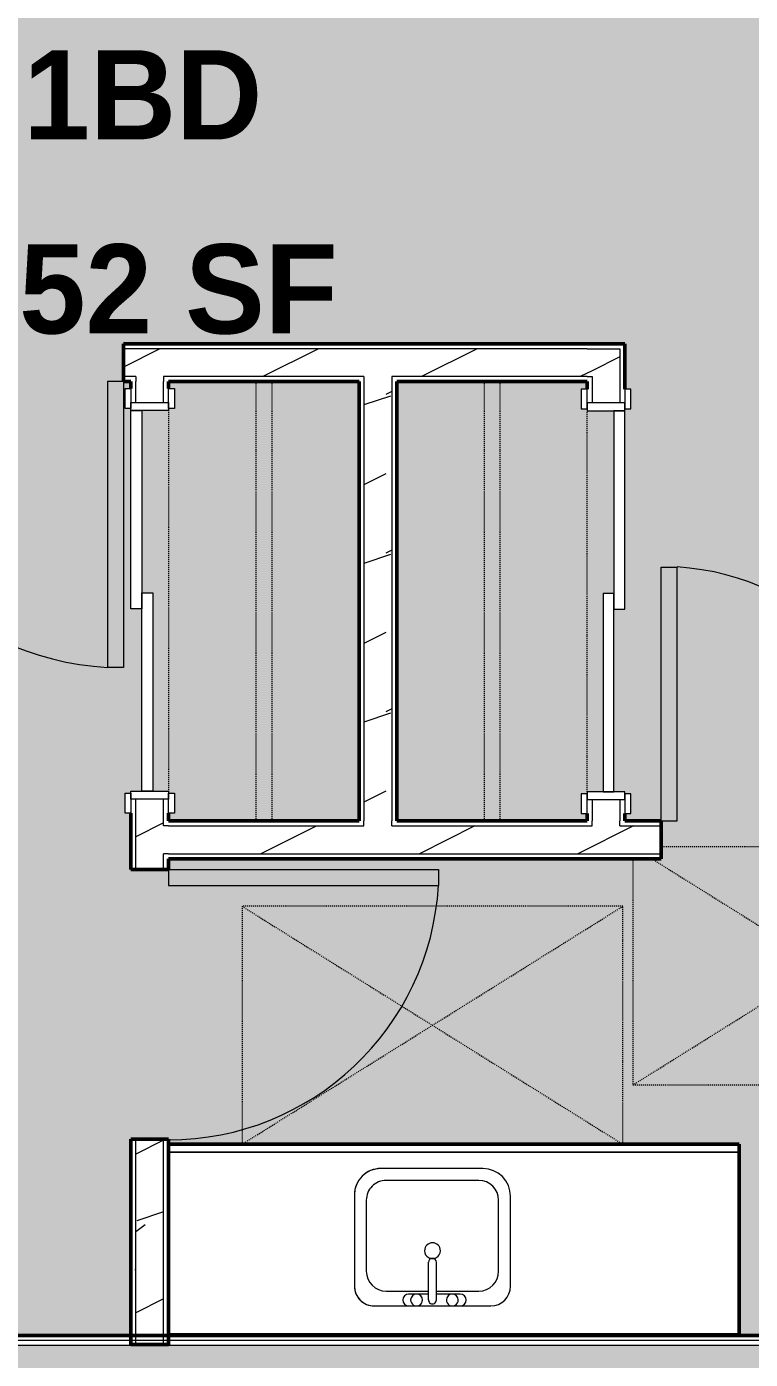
# Model space of a CAD drawing. Header units: inches. Extents: x -4294 to -464, y 9706 to 12475.
# Drawn here: x -3644.4 to -3553.2, y 10838.2 to 11006.2 of the extents above; entities that cross this region are included whole.
import ezdxf

# ---------------------------------------------------------------- set-up
doc = ezdxf.new("R2010")
doc.units = ezdxf.units.IN
doc.header["$MEASUREMENT"] = 0
doc.linetypes.add('Dash', pattern=[0.25, 0.125, -0.125])
for name, color, linetype, lineweight in [('0-1', 7, 'Continuous', 5), ('0-3', 130, 'Continuous', 70), ('A-ANNO-DIMS', 211, 'Continuous', 9), ('A-ANNO-DIMS-120', 211, 'Continuous', 9), ('A-AREA-IDEN', 2, 'Continuous', 9), ('A-AREA-PATT-5', 41, 'Continuous', 9), ('A-DOOR-1', 7, 'Continuous', 9), ('A-DOOR-2', 90, 'Continuous', 20), ('A-DOOR-FRAM-1', 90, 'Continuous', 20), ('A-GENM-HDLN-1', 7, 'Dash', 9), ('A-WALL', 113, 'Continuous', 13), ('A-WALL-2', 250, 'Continuous', 50), ('A-WALL-3', 50, 'Continuous', 13), ('A-WALL-PATT-1', 7, 'Continuous', 9), ('A-WALL-PATT-2', 55, 'Continuous', 9), ('A-WALL-PATT-5', 111, 'Continuous', 9), ('I-WALL-1', 2, 'Continuous', 50), ('P-SANR-FIXT-1', 7, 'Continuous', 9), ('Q-CASE-1', 250, 'Continuous', 50), ('Q-CASE-2', 7, 'Continuous', 9), ('Q-CASE-HDLN-1', 7, 'Dash', 9)]:
    doc.layers.add(name, color=color, linetype=linetype, lineweight=lineweight)
doc.styles.add('Century Gothic_B', font='GOTHICB.TTF', dxfattribs={"height": 11.25})
doc.dimstyles.new('OD__1__Tol__', dxfattribs={"dimscale": 12, "dimtxt": 11.746893, "dimasz": 1.25, "dimexe": 0.9375, "dimexo": 0.625, "dimgap": 0.15625, "dimtad": 1, "dimdec": 0, "dimzin": 3, "dimdsep": 46, "dimlunit": 4, "dimtxsty": 'Century Gothic_B', "dimblk1": 'OBLIQUE', "dimblk2": 'OBLIQUE', "dimsah": 1, "dimcen": 0.09, "dimdle": 0.9375, "dimazin": 0, "dimtfac": 1, "dimtdec": 4, "dimtix": 1, "dimtmove": 0, "dimatfit": 3, "dimfxl": 1, "dimtvp": 1, "dimtfill": 1, "dimfrac": 2, "dimtolj": 1, "dimtzin": 0, "dimarcsym": 2})
pattern_1 = [(0, (0, 0), (38.4, 9.6), [1.584, -27.216, 1.584, -27.216, -153.6]), (0, (0, 0), (38.4, 9.6), [-57.6, 1.584, -56.016, 1.584, -27.216, -67.2]), (0, (0, 0), (38.4, 9.6), [-144, 1.584, -17.616, 1.584, -46.416]), (120, (14.4, 4.8), (-27.513844, 28.4553755), [1.584, -27.216, 1.584, -27.216, -153.6]), (120, (14.4, 4.8), (-27.513844, 28.4553755), [-57.6, 1.584, -56.016, 1.584, -27.216, -67.2]), (120, (14.4, 4.8), (-27.513844, 28.4553755), [-144, 1.584, -17.616, 1.584, -46.416]), (240, (19.2, 24), (-10.886156, -38.0553755), [1.584, -27.216, 1.584, -27.216, -153.6]), (240, (19.2, 24), (-10.886156, -38.0553755), [-57.6, 1.584, -56.016, 1.584, -27.216, -67.2]), (240, (19.2, 24), (-10.886156, -38.0553755), [-144, 1.584, -17.616, 1.584, -46.416])]
pattern_2 = [(216.87, (7.997, 19.992), (59.9755286, 39.9843071), [9.996, -89.964]), (206.565, (19.992, 13.994), (-19.991807, -19.992219), [22.352, -22.352]), (198.435, (19.992, 3.998), (-39.983821, -19.991955), [12.644, -50.576])]

# ---------------------------------------------------------------- blocks, each defined once
blk = doc.blocks.new('Single-Flush - 32_ x 84_-1372863-FLOOR PLAN - 1ST FLOOR')
at = {"layer": 'A-DOOR-1'}
blk.add_arc((16, -2.38), 32.07, 180, 266.4241, dxfattribs=at)
at = {"layer": 'A-DOOR-2'}
for p, q in [((14, -2.38), (14, -34.38)), ((16, -2.38), (14, -2.38)), ((16, -2.38), (16, -34.38)), ((16, -34.38), (14, -34.38))]:
    blk.add_line(p, q, dxfattribs=at)
blk = doc.blocks.new('Single-Flush - 34_ x 84_-1372834-FLOOR PLAN - 1ST FLOOR')
at = {"layer": 'A-DOOR-1'}
blk.add_arc((17, -2.38), 34.07, 180, 266.6343, dxfattribs=at)
at = {"layer": 'A-DOOR-2'}
for p, q in [((15, -2.38), (15, -36.38)), ((17, -2.38), (15, -2.38)), ((17, -2.38), (17, -36.38)), ((17, -36.38), (15, -36.38))]:
    blk.add_line(p, q, dxfattribs=at)
blk = doc.blocks.new('FOLDING_SLIDING CLOSET - 48_ x 80_-1372841-FLOOR PLAN - 1ST FLOOR')
at = {"layer": 'A-DOOR-1'}
for p, q in [((-26.75, 3.25), (-24.25, 3.25)), ((-26.75, 2.5), (-26.75, 3.25)), ((-24.25, 2.5), (-26.75, 2.5)), ((-24.25, 3.25), (-24.25, 2.5)), ((24.25, 3.25), (26.75, 3.25)), ((24.25, 2.5), (24.25, 3.25)), ((26.75, 2.5), (24.25, 2.5)), ((26.75, 3.25), (26.75, 2.5)), ((-26.75, -2.25), (-24.25, -2.25)), ((-26.75, -3), (-26.75, -2.25)), ((-24.25, -3), (-26.75, -3)), ((-24.25, -2.25), (-24.25, -3)), ((24.25, -2.25), (26.75, -2.25)), ((24.25, -3), (24.25, -2.25)), ((26.75, -3), (24.25, -3)), ((26.75, -2.25), (26.75, -3))]:
    blk.add_line(p, q, dxfattribs=at)
at = {"layer": 'A-DOOR-2'}
for p, q in [((-1, 0.5), (24, 0.5)), ((-1, -0.88), (-1, 0.5)), ((24, 0.5), (24, -0.88)), ((-24, -0.88), (1, -0.88)), ((-24, -2.25), (-24, -0.88)), ((24, -0.88), (-1, -0.88)), ((1, -0.88), (1, -2.25)), ((1, -2.25), (-24, -2.25))]:
    blk.add_line(p, q, dxfattribs=at)
at = {"layer": 'A-DOOR-FRAM-1'}
for p, q in [((-25, 2.5), (-24, 2.5)), ((-25, -2.25), (-25, 2.5)), ((-24, 2.5), (-24, -2.25)), ((24, 2.5), (25, 2.5)), ((24, -2.25), (24, 2.5)), ((25, 2.5), (25, -2.25)), ((-24, -2.25), (-25, -2.25)), ((25, -2.25), (24, -2.25))]:
    blk.add_line(p, q, dxfattribs=at)
blk = doc.blocks.new('OD_CW_Closet - OD_CW_Closet-1895922-FLOOR PLAN - 1ST FLOOR')
at = {"layer": 'Q-CASE-HDLN-1'}
for p, q in [((56.11, 24), (0.74, 24)), ((0.74, 24), (0.74, 0)), ((56.11, 0), (56.11, 24)), ((0.74, 13), (56.11, 13)), ((0.74, 11), (56.11, 11)), ((0.74, 0), (1.61, 0)), ((4.36, 0), (52.36, 0)), ((55.11, 0), (56.11, 0))]:
    blk.add_line(p, q, dxfattribs=at)
blk = doc.blocks.new('M_Sink Vanity-Square - 500 x 440mm-1352614-FLOOR PLAN - 1ST FLOOR')
at = {"layer": 'P-SANR-FIXT-1'}
for p, q in [((7.96, 7.09), (-6.72, 7.09)), ((7.96, 7.09), (-6.72, 7.09)), ((3.62, 7.09), (-2.88, 7.09)), ((0.12, 5.22), (-5.22, 5.22)), ((-2.88, 5.59), (0.12, 5.59)), ((0.12, 6.33), (0.12, 1.59)), ((1.12, 6.33), (1.12, 1.59)), ((1.12, 5.59), (3.62, 5.59)), ((6.46, 5.22), (1.12, 5.22)), ((-9.22, 4.59), (-9.22, -6.73)), ((-9.22, 4.59), (-9.22, -6.73)), ((10.46, -6.91), (10.46, 4.59)), ((10.46, -6.91), (10.46, 4.59)), ((-7.72, 2.72), (-7.72, -6.23)), ((8.96, -6.23), (8.96, 2.72)), ((-5.22, -8.73), (6.46, -8.73)), ((-5.72, -10.23), (7.14, -10.23)), ((-5.72, -10.23), (7.14, -10.23))]:
    blk.add_line(p, q, dxfattribs=at)
for centre, radius, start, end in [((-6.72, 4.59), 2.5, 90, 180), ((-6.72, 4.59), 2.5, 90, 180), ((-2.88, 6.34), 0.75, 90, 270), ((-1.88, 6.34), 0.75, 360, 180), ((0.62, 6.33), 0.5, 360, 180), ((2.62, 6.34), 0.75, 360, 180), ((3.62, 6.34), 0.75, 270, 90), ((7.96, 4.59), 2.5, 0, 90), ((7.96, 4.59), 2.5, 360, 90), ((-5.22, 2.72), 2.5, 90, 180), ((-1.88, 6.34), 0.75, 180, 0), ((2.62, 6.34), 0.75, 180, 360), ((6.46, 2.72), 2.5, 0, 90), ((0.62, 0.13), 1, 360, 180), ((0.62, 0.13), 1, 180, 0), ((0.62, 1.59), 0.5, 180, 0), ((-5.22, -6.23), 2.5, 180, 270), ((6.46, -6.23), 2.5, 270, 0), ((-5.72, -6.73), 3.5, 180, 270), ((-5.72, -6.73), 3.5, 180, 270), ((7.14, -6.91), 3.32, 270, 360), ((7.14, -6.91), 3.32, 270, 0)]:
    blk.add_arc(centre, radius, start, end, dxfattribs=at)
blk = doc.blocks.new('OD_CW_Base Cabinet - OD_CW_Base Cabinet-1869073-FLOOR PLAN - 1ST FLOOR')
at = {"layer": 'Q-CASE-1'}
for p, q in [((0.74, 0), (72.66, 0)), ((72.66, 0), (72.66, -24)), ((72.66, -24), (0.74, -24))]:
    blk.add_line(p, q, dxfattribs=at)
at = {"layer": 'Q-CASE-2'}
for p, q in [((0.74, 0), (72.66, 0)), ((72.66, -1), (0.74, -1)), ((0.74, -1), (72.66, -1)), ((72.66, 0), (72.66, -1)), ((72.66, -1), (72.66, -24)), ((72.66, -24), (0.74, -24))]:
    blk.add_line(p, q, dxfattribs=at)
blk = doc.blocks.new('ADA Clearances - 30_x48_-V30-FLOOR PLAN - 1ST FLOOR')
at = {"layer": 'A-GENM-HDLN-1'}
for p, q in [((-13.52, -21.64), (15, 24)), ((15, 24), (-13.52, 24)), ((15, 5.9), (15, 24)), ((15, -24), (-13.52, 21.64)), ((-15, 11.58), (-15, -20.42)), ((15, -24), (15, 4.9)), ((-13.52, -24), (15, -24))]:
    blk.add_line(p, q, dxfattribs=at)
blk = doc.blocks.new('ADA Clearances - 30_x48_-V10-FLOOR PLAN - 1ST FLOOR')
at = {"layer": 'A-GENM-HDLN-1'}
for p, q in [((15, -24), (-15, 24)), ((-15, -24), (15, 24)), ((15, 24), (-15, 24)), ((-15, 24), (-15, -24)), ((-15, -24), (15, -24))]:
    blk.add_line(p, q, dxfattribs=at)
blk = doc.blocks.new('FOLDING_SLIDING CLOSET - 48_ x 80_-1372832-FLOOR PLAN - 1ST FLOOR')
at = {"layer": 'A-DOOR-1'}
for p, q in [((-24.25, 3), (-26.75, 3)), ((-26.75, 3), (-26.75, 2.25)), ((-26.75, 2.25), (-24.25, 2.25)), ((-24.25, 2.25), (-24.25, 3)), ((26.75, 3), (24.25, 3)), ((24.25, 3), (24.25, 2.25)), ((24.25, 2.25), (26.75, 2.25)), ((26.75, 2.25), (26.75, 3)), ((-24.25, -2.5), (-26.75, -2.5)), ((-26.75, -2.5), (-26.75, -3.25)), ((-26.75, -3.25), (-24.25, -3.25)), ((-24.25, -3.25), (-24.25, -2.5)), ((26.75, -2.5), (24.25, -2.5)), ((24.25, -2.5), (24.25, -3.25)), ((24.25, -3.25), (26.75, -3.25)), ((26.75, -3.25), (26.75, -2.5))]:
    blk.add_line(p, q, dxfattribs=at)
at = {"layer": 'A-DOOR-2'}
for p, q in [((1, 2.25), (-24, 2.25)), ((-24, 2.25), (-24, 0.87)), ((1, 0.87), (1, 2.25)), ((-24, 0.87), (1, 0.87)), ((24, 0.87), (-1, 0.87)), ((-1, 0.87), (-1, -0.5)), ((24, -0.5), (24, 0.87)), ((-1, -0.5), (24, -0.5))]:
    blk.add_line(p, q, dxfattribs=at)
at = {"layer": 'A-DOOR-FRAM-1'}
for p, q in [((-24, 2.25), (-25, 2.25)), ((-25, 2.25), (-25, -2.5)), ((-24, -2.5), (-24, 2.25)), ((24, 2.25), (24, -2.5)), ((25, 2.25), (24, 2.25)), ((25, -2.5), (25, 2.25)), ((-25, -2.5), (-24, -2.5)), ((24, -2.5), (25, -2.5))]:
    blk.add_line(p, q, dxfattribs=at)
blk = doc.blocks.new('OD_CW_Closet - OD_CW_Closet-V36-FLOOR PLAN - 1ST FLOOR')
at = {"layer": 'Q-CASE-HDLN-1'}
for p, q in [((1.68, 24), (0.74, 24)), ((0.74, 24), (0.74, 0)), ((52.43, 24), (4.43, 24)), ((56.11, 24), (55.18, 24)), ((56.11, 0), (56.11, 24)), ((0.74, 13), (56.11, 13)), ((0.74, 11), (56.11, 11)), ((0.74, 0), (56.11, 0))]:
    blk.add_line(p, q, dxfattribs=at)
blk = doc.blocks.new('Single-Flush - 36_ x 84_-1372824-FLOOR PLAN - 1ST FLOOR')
at = {"layer": 'A-DOOR-1'}
blk.add_arc((18, -2.38), 36.07, 180, 266.8211, dxfattribs=at)
at = {"layer": 'A-DOOR-2'}
for p, q in [((16, -2.38), (16, -38.39)), ((18, -2.38), (16, -2.38)), ((18, -2.38), (18, -38.39)), ((18, -38.39), (16, -38.39))]:
    blk.add_line(p, q, dxfattribs=at)
blk = doc.blocks.new('CTR - 1st Phase - Unit Layouts_rvt-1-FLOOR PLAN - 1ST FLOOR')
at = {"layer": 'A-WALL-PATT-1'}
h = blk.add_hatch(dxfattribs=at)
h.set_pattern_fill('FP_3', color=256, style=0, pattern_type=2)
h.set_pattern_definition(pattern_1)
h.paths.add_polyline_path([(-3632.19, 10965.54), (-3626.49, 10965.54), (-3626.49, 10966.17), (-3632.19, 10966.17)], flags=0)
h.paths.add_polyline_path([(-3780.55, 10965.54), (-3668.19, 10965.54), (-3668.19, 10966.17), (-3822.41, 10966.17), (-3822.41, 10965.54), (-3808.11, 10965.54)], flags=0)
h = blk.add_hatch(dxfattribs=at)
h.set_pattern_fill('FP_3', color=256, style=0, pattern_type=2)
h.set_pattern_definition(pattern_1)
h.paths.add_polyline_path([(-3632.19, 10961.42), (-3630.62, 10961.42), (-3630.62, 10962.04), (-3632.19, 10962.04)], flags=0)
h.paths.add_polyline_path([(-3746.93, 10961.42), (-3668.19, 10961.42), (-3668.19, 10962.04), (-3822.41, 10962.04), (-3822.41, 10961.42), (-3780.55, 10961.42)], flags=0)
h = blk.add_hatch(dxfattribs=at)
h.set_pattern_fill('FP_3', color=256, style=0, pattern_type=2)
h.set_pattern_definition(pattern_1)
h.paths.add_polyline_path([(-3630.65, 10841.19), (-3630.62, 10841.19), (-3630.62, 10865.92), (-3631.24, 10865.92), (-3631.24, 10841.19)], flags=0)
h.paths.add_polyline_path([(-3631.24, 10899.92), (-3630.62, 10899.92), (-3630.62, 10908.79), (-3631.24, 10908.79), (-3631.24, 10901.24)], flags=0)
h.paths.add_polyline_path([(-3631.24, 10958.79), (-3630.62, 10958.79), (-3630.62, 10961.42), (-3631.24, 10961.42), (-3631.24, 10960.54)], flags=0)
h = blk.add_hatch(dxfattribs=at)
h.set_pattern_fill('FP_3', color=256, style=0, pattern_type=2)
h.set_pattern_definition(pattern_1)
h.paths.add_polyline_path([(-3598.37, 10906.04), (-3597.74, 10906.04), (-3597.74, 10961.42), (-3598.37, 10961.42), (-3598.37, 10910.22)], flags=0)
h = blk.add_hatch(dxfattribs=at)
h.set_pattern_fill('FP_3', color=256, style=0, pattern_type=2)
h.set_pattern_definition(pattern_1)
h.paths.add_polyline_path([(-3504.9, 10905.42), (-3483.97, 10905.44), (-3483.97, 10906.04), (-3517.65, 10906.04), (-3517.65, 10905.42), (-3516.51, 10905.42)], flags=0)
h.paths.add_polyline_path([(-3521.15, 10905.42), (-3521.15, 10906.04), (-3532.4, 10906.04), (-3532.4, 10905.42)], flags=0)
h.paths.add_polyline_path([(-3626.49, 10905.42), (-3601.87, 10905.42), (-3601.87, 10906.04), (-3626.49, 10906.04)], flags=0)
h.paths.add_polyline_path([(-3597.74, 10905.42), (-3573.12, 10905.42), (-3573.12, 10906.04), (-3598.37, 10906.04), (-3598.37, 10905.42)], flags=0)
h.paths.add_polyline_path([(-3569.62, 10905.42), (-3564.4, 10905.42), (-3564.4, 10906.04), (-3569.62, 10906.04)], flags=0)
h = blk.add_hatch(dxfattribs=at)
h.set_pattern_fill('FP_3', color=256, style=0, pattern_type=2)
h.set_pattern_definition(pattern_1)
h.paths.add_polyline_path([(-3521.15, 10901.29), (-3483.97, 10901.29), (-3483.97, 10901.92), (-3532.4, 10901.92), (-3532.4, 10901.29)], flags=0)
h.paths.add_polyline_path([(-3587.59, 10901.29), (-3564.4, 10901.29), (-3564.4, 10901.92), (-3626.49, 10901.92), (-3626.49, 10901.29), (-3598.37, 10901.29)], flags=0)
at = {"layer": 'A-WALL-PATT-2'}
h = blk.add_hatch(dxfattribs=at)
h.set_pattern_fill('FP_7', color=256, style=0, pattern_type=2)
h.set_pattern_definition(pattern_2)
h.paths.add_polyline_path([(-3630.62, 10962.04), (-3627.12, 10962.04), (-3627.12, 10965.54), (-3632.19, 10965.54), (-3632.19, 10962.04)], flags=0)
h.paths.add_polyline_path([(-3808.11, 10962.04), (-3668.19, 10962.04), (-3668.19, 10965.54), (-3822.41, 10965.54), (-3822.41, 10962.04)], flags=0)
h = blk.add_hatch(dxfattribs=at)
h.set_pattern_fill('FP_7', color=256, style=0, pattern_type=2)
h.set_pattern_definition(pattern_2)
h.paths.add_polyline_path([(-3573.74, 10962.04), (-3573.12, 10962.06), (-3573.12, 10965.54), (-3627.12, 10965.54), (-3627.12, 10962.04), (-3583.43, 10962.04)], flags=0)
h = blk.add_hatch(dxfattribs=at)
h.set_pattern_fill('FP_7', color=256, style=0, pattern_type=2)
h.set_pattern_definition(pattern_2)
h.paths.add_polyline_path([(-3570.37, 10905.42), (-3569.62, 10905.42), (-3569.62, 10908.73), (-3573.12, 10908.73), (-3573.12, 10905.42), (-3571.74, 10905.42)], flags=0)
h.paths.add_polyline_path([(-3570.37, 10958.73), (-3569.62, 10958.73), (-3569.62, 10965.54), (-3573.12, 10965.54), (-3573.12, 10958.73)], flags=0)
h = blk.add_hatch(dxfattribs=at)
h.set_pattern_fill('FP_7', color=256, style=0, pattern_type=2)
h.set_pattern_definition(pattern_2)
h.paths.add_polyline_path([(-3630.46, 10841.19), (-3627.12, 10841.19), (-3627.12, 10865.92), (-3630.62, 10865.92), (-3630.62, 10841.19)], flags=0)
h.paths.add_polyline_path([(-3627.12, 10899.92), (-3627.12, 10908.79), (-3630.62, 10908.79), (-3630.62, 10899.92)], flags=0)
h.paths.add_polyline_path([(-3627.12, 10958.79), (-3627.12, 10962.04), (-3630.62, 10962.04), (-3630.62, 10958.79), (-3629.87, 10958.79)], flags=0)
h = blk.add_hatch(dxfattribs=at)
h.set_pattern_fill('FP_7', color=256, style=0, pattern_type=2)
h.set_pattern_definition(pattern_2)
h.paths.add_polyline_path([(-3601.87, 10905.42), (-3598.37, 10905.42), (-3598.37, 10962.04), (-3601.87, 10962.04), (-3601.87, 10906.04)], flags=0)
h = blk.add_hatch(dxfattribs=at)
h.set_pattern_fill('FP_7', color=256, style=0, pattern_type=2)
h.set_pattern_definition(pattern_2)
h.paths.add_polyline_path([(-3482.72, 10901.92), (-3482.72, 10905.42), (-3532.4, 10905.42), (-3532.4, 10901.92), (-3504.9, 10901.92)], flags=0)
h.paths.add_polyline_path([(-3626.49, 10901.92), (-3564.4, 10901.92), (-3564.4, 10905.42), (-3627.12, 10905.4), (-3627.12, 10901.92)], flags=0)
at = {"layer": 'A-WALL-2'}
for p, q in [((-3626.49, 10966.17), (-3632.19, 10966.17)), ((-3632.19, 10966.17), (-3632.19, 10961.42)), ((-3573.74, 10966.17), (-3626.49, 10966.17)), ((-3569.62, 10966.17), (-3573.74, 10966.17)), ((-3568.99, 10966.17), (-3569.62, 10966.17)), ((-3568.99, 10960.48), (-3568.99, 10966.17)), ((-3632.19, 10961.42), (-3631.24, 10961.42)), ((-3631.24, 10961.42), (-3631.24, 10960.54)), ((-3626.49, 10961.42), (-3602.49, 10961.42)), ((-3626.49, 10960.54), (-3626.49, 10961.42)), ((-3602.49, 10961.42), (-3602.49, 10906.04)), ((-3597.74, 10961.42), (-3573.74, 10961.42)), ((-3597.74, 10906.04), (-3597.74, 10961.42)), ((-3573.74, 10961.42), (-3573.74, 10960.48)), ((-3631.24, 10907.04), (-3631.24, 10899.92)), ((-3626.49, 10906.04), (-3626.49, 10907.04)), ((-3602.49, 10906.04), (-3626.49, 10906.04)), ((-3573.74, 10906.04), (-3597.74, 10906.04)), ((-3573.74, 10906.98), (-3573.74, 10906.04)), ((-3568.99, 10906.04), (-3568.99, 10906.98)), ((-3564.4, 10906.04), (-3568.99, 10906.04)), ((-3564.4, 10901.29), (-3564.4, 10906.04)), ((-3626.49, 10901.29), (-3564.4, 10901.29)), ((-3626.49, 10899.92), (-3626.49, 10901.29)), ((-3631.24, 10899.92), (-3626.49, 10899.92)), ((-3631.24, 10865.92), (-3631.24, 10840.04)), ((-3626.49, 10865.92), (-3631.24, 10865.92)), ((-3626.49, 10840.04), (-3626.49, 10865.92)), ((-3631.24, 10840.04), (-3626.49, 10840.04))]:
    blk.add_line(p, q, dxfattribs=at)
at = {"layer": 'A-WALL-3'}
for p, q in [((-3627.12, 10965.54), (-3632.19, 10965.54)), ((-3626.49, 10965.54), (-3627.12, 10965.54)), ((-3573.74, 10965.54), (-3626.49, 10965.54)), ((-3573.74, 10965.54), (-3573.12, 10965.54)), ((-3573.12, 10965.54), (-3569.62, 10965.54)), ((-3569.62, 10965.54), (-3569.62, 10958.73)), ((-3630.62, 10962.04), (-3632.19, 10962.04)), ((-3630.62, 10962.04), (-3630.62, 10961.42)), ((-3630.62, 10958.79), (-3630.62, 10961.42)), ((-3626.49, 10962.04), (-3627.12, 10962.04)), ((-3627.12, 10962.04), (-3627.12, 10961.42)), ((-3627.12, 10958.79), (-3627.12, 10961.42)), ((-3601.87, 10962.04), (-3626.49, 10962.04)), ((-3601.87, 10962.04), (-3601.87, 10961.42)), ((-3601.87, 10961.42), (-3601.87, 10906.04)), ((-3573.74, 10962.04), (-3598.37, 10962.04)), ((-3598.37, 10962.04), (-3598.37, 10961.42)), ((-3598.37, 10961.42), (-3598.37, 10906.04)), ((-3573.74, 10962.04), (-3573.12, 10962.04)), ((-3573.12, 10962.04), (-3573.12, 10958.73)), ((-3630.62, 10899.92), (-3630.62, 10908.79)), ((-3627.12, 10905.42), (-3627.12, 10908.79)), ((-3573.12, 10908.73), (-3573.12, 10906.04)), ((-3569.62, 10908.73), (-3569.62, 10906.04)), ((-3601.87, 10905.42), (-3601.87, 10906.04)), ((-3598.37, 10905.42), (-3598.37, 10906.04)), ((-3573.12, 10905.42), (-3573.12, 10906.04)), ((-3569.62, 10905.42), (-3569.62, 10906.04)), ((-3626.49, 10905.42), (-3627.12, 10905.42)), ((-3626.49, 10905.42), (-3601.87, 10905.42)), ((-3598.37, 10905.42), (-3573.12, 10905.42)), ((-3569.62, 10905.42), (-3564.4, 10905.42)), ((-3626.49, 10901.92), (-3627.12, 10901.92)), ((-3627.12, 10899.92), (-3627.12, 10901.92)), ((-3626.49, 10901.92), (-3564.4, 10901.92)), ((-3630.62, 10840.04), (-3630.62, 10865.92)), ((-3627.12, 10840.04), (-3627.12, 10865.92))]:
    blk.add_line(p, q, dxfattribs=at)
at = {"layer": '0-3'}
for name, p in [('Single-Flush - 36_ x 84_-1372824-FLOOR PLAN - 1ST FLOOR', (-3650.19, 10963.79)), ('OD_CW_Base Cabinet - OD_CW_Base Cabinet-1869073-FLOOR PLAN - 1ST FLOOR', (-3627.23, 10865.29))]:
    blk.add_blockref(name, p, dxfattribs=at)
for name, p, rotation in [('OD_CW_Closet - OD_CW_Closet-1895922-FLOOR PLAN - 1ST FLOOR', (-3626.49, 10962.16), 270.0000000000011), ('OD_CW_Closet - OD_CW_Closet-V36-FLOOR PLAN - 1ST FLOOR', (-3597.74, 10962.16), 270.0000000000011), ('FOLDING_SLIDING CLOSET - 48_ x 80_-1372841-FLOOR PLAN - 1ST FLOOR', (-3628.99, 10933.79), 269.999999999997), ('FOLDING_SLIDING CLOSET - 48_ x 80_-1372832-FLOOR PLAN - 1ST FLOOR', (-3571.24, 10933.73), 269.9999999999972), ('Single-Flush - 32_ x 84_-1372863-FLOOR PLAN - 1ST FLOOR', (-3548.4, 10903.67), 180), ('ADA Clearances - 30_x48_-V30-FLOOR PLAN - 1ST FLOOR', (-3543.97, 10887.77), 270.0000000000159), ('Single-Flush - 34_ x 84_-1372834-FLOOR PLAN - 1ST FLOOR', (-3628.87, 10882.92), 89.99999999999707), ('ADA Clearances - 30_x48_-V10-FLOOR PLAN - 1ST FLOOR', (-3593.24, 10880.29), 270.0000000000155), ('M_Sink Vanity-Square - 500 x 440mm-1352614-FLOOR PLAN - 1ST FLOOR', (-3592.62, 10852.01), 180)]:
    blk.add_blockref(name, p, dxfattribs=dict(at, rotation=rotation))
blk = doc.blocks.new('DIMBLOCK16-FLOOR PLAN - 1ST FLOOR')
at = {"layer": 'A-ANNO-DIMS-120'}
for p, q in [((-3828.32, 11545.4), (-3828.32, 10269.06)), ((-3828.32, 10280.31), (-3828.32, 11545.4)), ((-3338.72, 10283.41), (-3338.72, 10269.06)), ((-3338.72, 10280.31), (-3338.72, 10283.41)), ((-3839.57, 10280.31), (-3338.72, 10280.31))]:
    blk.add_line(p, q, dxfattribs=at)
at = {"layer": 'A-ANNO-DIMS-120', "lineweight": 50}
for p, q in [((-3828.32, 10280.31), (-3820.82, 10287.81)), ((-3338.72, 10280.31), (-3331.22, 10287.81)), ((-3828.32, 10280.31), (-3835.82, 10272.81)), ((-3338.72, 10280.31), (-3346.22, 10272.81))]:
    blk.add_line(p, q, dxfattribs=at)
at = {"layer": 'A-ANNO-DIMS-120', "color": 0, "insert": (-3613.26, 10296.6), "char_height": 11.25, "width": 71.3764, "attachment_point": 1, "line_spacing_factor": 0.984502, "style": 'Century Gothic_B', "bg_fill": 3, "box_fill_scale": 1.25, "bg_fill_color": 256, "bg_fill_true_color": 13158600, "bg_fill_transparency": 0}
blk.add_mtext('40\' - 10"', dxfattribs=at)
blk = doc.blocks.new('_Oblique')
at = {"color": 0, "linetype": 'ByBlock', "lineweight": -2}
blk.add_line((-0.5, -0.5), (0.5, 0.5), dxfattribs=at)

msp = doc.modelspace()

# ---------------------------------------------------------------- hatches: boundary and pattern name
at = {"layer": 'A-AREA-PATT-5'}
h = msp.add_hatch(color=256, dxfattribs=at)
h.paths.add_polyline_path([(-3792.29874, 10841.1894), (-3746.93403, 10841.1894), (-3746.93403, 10920.79262), (-3668.93403, 10920.79262), (-3668.93403, 10841.1894), (-3631.24269, 10841.1894), (-3631.24269, 10865.91762), (-3626.49269, 10865.91762), (-3626.49269, 10865.29262), (-3554.57497, 10865.29262), (-3554.57497, 10841.29262), (-3626.49269, 10841.29262), (-3626.49269, 10841.1894), (-3483.97374, 10841.1894), (-3483.97374, 10860.54262), (-3515.82497, 10860.54262), (-3515.82497, 10861.16762), (-3520.57497, 10861.16762), (-3520.57497, 10865.29262), (-3483.97374, 10865.29262), (-3483.97374, 10901.29262), (-3532.39874, 10901.29262), (-3532.39874, 10906.04262), (-3521.77374, 10906.04262), (-3521.77374, 10907.73856), (-3517.02374, 10907.73856), (-3517.02374, 10906.04262), (-3483.97374, 10906.04262), (-3483.97374, 10912.79262), (-3508.69866, 10912.79262), (-3508.69866, 10937.79262), (-3483.97374, 10937.79262), (-3483.97374, 10940.7894), (-3517.02374, 10940.7894), (-3517.02374, 10937.73856), (-3521.77374, 10937.79262), (-3521.77374, 10945.5394), (-3504.92374, 10945.5394), (-3504.90158, 10968.9894), (-3502.98624, 10968.9894), (-3502.98624, 10969.6144), (-3501.92374, 10969.6144), (-3501.92374, 11004.3644), (-3502.98624, 11004.3644), (-3502.98624, 11004.9894), (-3504.92374, 11004.9894), (-3504.92374, 11013.9894), (-3515.97374, 11013.9894), (-3515.97374, 11049.7394), (-3507.97374, 11049.7394), (-3507.97374, 11123.1894), (-3555.97374, 11123.1894), (-3555.97374, 11050.16762), (-3553.63629, 11050.14556), (-3553.55034, 11050.10996), (-3553.49269, 11049.97077), (-3553.47161, 11049.07469), (-3553.24269, 11049.07469), (-3553.24269, 11046.45151), (-3552.99269, 11046.45151), (-3552.99269, 11045.86096), (-3553.24269, 11045.86096), (-3553.24269, 11045.27041), (-3552.99269, 11045.27041), (-3552.99269, 11044.67986), (-3553.24269, 11044.67986), (-3553.24269, 11044.08931), (-3552.99269, 11044.08931), (-3552.99269, 11043.49876), (-3553.24269, 11043.49876), (-3553.24269, 11042.90821), (-3552.99269, 11042.90821), (-3552.99269, 11042.31765), (-3553.24269, 11042.31765), (-3553.24269, 11032.92663), (-3552.99269, 11032.92663), (-3552.99269, 11031.0252), (-3553.24269, 11031.0252), (-3553.24269, 11027.26056), (-3553.49269, 11027.26056), (-3553.49269, 11026.36447), (-3553.68954, 11026.16762), (-3555.97374, 11026.16762), (-3555.97374, 11011.52127), (-3591.97374, 11011.52127), (-3591.97374, 11040.09584), (-3602.42157, 11040.09584), (-3602.42157, 11056.59584), (-3591.97374, 11056.59584), (-3591.97374, 11068.09584), (-3602.42157, 11068.09584), (-3602.42157, 11084.59584), (-3591.97374, 11084.59584), (-3591.97374, 11096.09584), (-3602.42157, 11096.09584), (-3602.42157, 11112.59584), (-3591.97374, 11112.59584), (-3591.97374, 11123.1894), (-3822.19874, 11123.1894), (-3822.19874, 10966.16762), (-3668.19269, 10966.16762), (-3668.19269, 10961.41762), (-3789.92374, 10961.41762), (-3789.92374, 10957.6769), (-3794.67374, 10957.6769), (-3794.67374, 10961.41762), (-3822.09874, 10961.41762), (-3822.09874, 10936.3731), (-3794.67374, 10936.3731), (-3794.67374, 10937.6769), (-3789.92374, 10937.6769), (-3789.92374, 10930.2394), (-3794.67374, 10930.2394), (-3794.67374, 10931.6231), (-3822.09874, 10931.6231), (-3822.09874, 10898.2269), (-3794.67374, 10898.2269), (-3794.67374, 10900.2394), (-3789.92374, 10900.2394), (-3789.92374, 10893.4769), (-3822.19874, 10893.4769), (-3822.19874, 10841.1894), (-3822.09874, 10841.1894)], flags=0)
h.paths.add_polyline_path([(-3548.55119, 10841.29262), (-3548.55119, 10849.01884), (-3548.42423, 10849.98326), (-3548.05197, 10850.88195), (-3547.45981, 10851.65368), (-3546.68808, 10852.24584), (-3545.78939, 10852.61809), (-3544.74866, 10852.74506), (-3543.43664, 10852.74506), (-3543.78435, 10855.76884), (-3544.97611, 10856.76884), (-3545.54287, 10857.76884), (-3545.90066, 10859.27836), (-3545.98782, 10859.77265), (-3546.07497, 10860.76884), (-3545.90066, 10862.76123), (-3545.36272, 10864.76884), (-3544.63478, 10866.76884), (-3543.70217, 10868.76884), (-3542.31474, 10870.76884), (-3541.31474, 10871.76884), (-3540.44871, 10872.26884), (-3539.07497, 10872.76884), (-3538.07497, 10872.76884), (-3536.70123, 10872.26884), (-3535.83521, 10871.76884), (-3534.83521, 10870.76884), (-3533.41822, 10868.70546), (-3532.46603, 10866.63386), (-3531.78722, 10864.76884), (-3531.24928, 10862.76123), (-3531.07497, 10860.76884), (-3531.24928, 10859.27836), (-3531.33913, 10858.76884), (-3531.60708, 10857.76884), (-3532.17384, 10856.76884), (-3533.36559, 10855.76884), (-3533.71331, 10852.74506), (-3532.32497, 10852.74506), (-3531.36056, 10852.61809), (-3530.46186, 10852.24584), (-3529.69014, 10851.65368), (-3529.09797, 10850.88195), (-3528.72572, 10849.98326), (-3528.59875, 10849.01884), (-3528.59875, 10841.29262), (-3543.43664, 10841.29262)], flags=0)
h.paths.add_polyline_path([(-3766.86587, 10841.29262), (-3766.86587, 10859.29262), (-3748.86587, 10859.29262), (-3748.86587, 10841.29262)], flags=0)
h.paths.add_polyline_path([(-3646.93403, 10841.29262), (-3664.93403, 10841.29262), (-3664.93403, 10859.29262), (-3646.93403, 10859.29262), (-3646.93403, 10844.56365)], flags=0)
h.paths.add_polyline_path([(-3568.24269, 10906.98012), (-3568.99269, 10906.98012), (-3568.99269, 10906.04262), (-3568.24272, 10906.04262), (-3568.24269, 10906.79262)], flags=0)
h.paths.add_polyline_path([(-3631.24269, 10899.91762), (-3631.24269, 10907.04262), (-3631.99269, 10907.04262), (-3631.99269, 10909.54262), (-3631.24269, 10909.54262), (-3631.24269, 10909.79262), (-3629.86769, 10909.79262), (-3629.86769, 10932.79262), (-3631.24269, 10932.79262), (-3631.24269, 10958.04262), (-3631.99269, 10958.04262), (-3631.99269, 10960.54262), (-3631.24269, 10960.54262), (-3631.24269, 10961.41762), (-3632.19269, 10961.41762), (-3632.19269, 10966.16762), (-3568.99269, 10966.16762), (-3568.99269, 10960.48012), (-3568.24269, 10960.48012), (-3568.24269, 10957.98012), (-3568.99269, 10957.98012), (-3568.99269, 10932.73012), (-3570.36769, 10932.73012), (-3570.36769, 10909.73012), (-3568.99269, 10909.73012), (-3568.99269, 10909.48012), (-3568.24269, 10909.48012), (-3568.24272, 10906.04262), (-3564.39874, 10906.04262), (-3564.39874, 10901.29262), (-3626.49269, 10901.29262), (-3626.49269, 10899.91762), (-3630.61769, 10899.91762)], flags=0)
h.paths.add_polyline_path([(-3819.92374, 10900.9894), (-3820.92374, 10900.9894), (-3820.92374, 10928.9894), (-3795.67374, 10928.9894), (-3795.67374, 10927.97662), (-3795.17374, 10927.93916), (-3795.17374, 10927.25217), (-3795.67374, 10927.25217), (-3795.67374, 10910.98088), (-3795.17374, 10910.9559), (-3795.17374, 10910.49791), (-3795.67374, 10910.49791), (-3795.67374, 10900.9894), (-3808.11056, 10900.9894)], flags=0)
h.paths.add_polyline_path([(-3626.49269, 10906.04262), (-3602.49269, 10906.04262), (-3602.49269, 10961.41762), (-3626.49269, 10961.41762), (-3626.49269, 10960.54262), (-3625.74269, 10960.54262), (-3625.74269, 10958.04262), (-3626.49269, 10958.04262), (-3626.49269, 10957.79262), (-3629.86769, 10957.79262), (-3629.86769, 10934.79262), (-3628.49269, 10934.79262), (-3628.49269, 10909.79262), (-3626.49269, 10909.79262), (-3626.49269, 10909.54262), (-3625.74269, 10909.54262), (-3625.74269, 10907.04262), (-3626.49269, 10907.04262)], flags=0)
h.paths.add_polyline_path([(-3574.67464, 10906.04262), (-3573.74269, 10906.04262), (-3573.74269, 10906.98012), (-3574.49269, 10906.98012), (-3574.49269, 10909.48012), (-3573.74269, 10909.48012), (-3573.74269, 10909.73012), (-3571.74269, 10909.73012), (-3571.74269, 10934.73012), (-3570.36769, 10934.73012), (-3570.36769, 10957.73012), (-3573.74269, 10957.73012), (-3573.74269, 10957.98012), (-3574.49269, 10957.98012), (-3574.49269, 10960.48012), (-3573.74269, 10960.48012), (-3573.74269, 10961.41762), (-3597.74269, 10961.41762), (-3597.74269, 10906.04262), (-3587.59494, 10906.04262)], flags=0)
h.paths.add_polyline_path([(-3540.92374, 11003.2394), (-3540.92374, 11004.9894), (-3504.92374, 11004.9894), (-3504.92374, 11003.2394), (-3532.46603, 11003.2394)], flags=0)
h.paths.add_polyline_path([(-3483.97374, 11013.9894), (-3483.97374, 11049.7394), (-3485.97374, 11049.7394), (-3485.97374, 11013.9894)], flags=0)
h.paths.add_polyline_path([(-3798.13093, 11022.51762), (-3798.13093, 11057.51762), (-3792.13093, 11057.51762), (-3792.13093, 11058.51762), (-3720.13093, 11058.51762), (-3720.13093, 11057.51762), (-3714.13093, 11057.51762), (-3714.13093, 11022.51762), (-3780.54611, 11022.51762)], flags=0)
h.paths.add_polyline_path([(-3669.13093, 11061.84262), (-3704.13093, 11061.84262), (-3704.13093, 11067.84262), (-3705.13093, 11067.84262), (-3705.13093, 11103.84262), (-3704.13093, 11103.84262), (-3704.13093, 11109.84262), (-3669.13093, 11109.84262), (-3669.13093, 11091.48912)], flags=0)
h.paths.add_polyline_path([(-3733.62067, 11106.76081), (-3734.62067, 11106.79262), (-3734.62067, 11110.79262), (-3770.62067, 11110.79262), (-3770.62067, 11106.79262), (-3788.62067, 11106.79262), (-3788.62067, 11122.91762), (-3716.62067, 11122.91762), (-3716.62067, 11106.79262), (-3732.96329, 11106.76081)], flags=0)
at = {"layer": 'A-WALL-PATT-5'}
h = msp.add_hatch(dxfattribs=at)
h.set_pattern_fill('FP_3', color=256, style=0, pattern_type=2)
h.set_pattern_definition(pattern_1)
h.paths.add_polyline_path([(-3822.72374, 10840.5644), (-3483.97374, 10840.5644), (-3483.97374, 10841.1894), (-3822.72374, 10841.1894)], flags=0)
h = msp.add_hatch(dxfattribs=at)
h.set_pattern_fill('FP_3', color=256, style=0, pattern_type=2)
h.set_pattern_definition(pattern_1)
h.paths.add_polyline_path([(-3670.2883, 10839.9394), (-3483.34874, 10839.9394), (-3483.34874, 10840.5644), (-3822.72374, 10840.5644), (-3822.72374, 10839.9394), (-3746.93403, 10839.9394)], flags=0)
h = msp.add_hatch(dxfattribs=at)
h.set_pattern_fill('FP_38', color=256, style=0, pattern_type=2)
h.set_pattern_definition([(161.57, (0.6, 0.6), (-4.80033747, -0.00041462), [0, -34.152, 3.792, 0]), (18.43, (-0.6, 0.6), (-4.80033747, 0.00041462), [0, -34.152, 3.792, 0]), (108.43, (0.6, 0.6), (2.39913218, -12.00105099), [11.382, -26.562]), (71.57, (-0.6, 0.6), (2.39913218, 12.00105099), [11.382, -26.562])])
h.paths.add_polyline_path([(-3822.72374, 10836.4394), (-3482.72374, 10836.4394), (-3482.72374, 10839.9394), (-3822.72374, 10839.9394)], flags=0)

# ---------------------------------------------------------------- linework, layer by layer
at = {"layer": 'A-WALL'}
for p, q in [((-3483.34874, 10840.5644), (-3822.72374, 10840.5644)), ((-3482.72374, 10839.9394), (-3822.72374, 10839.9394))]:
    msp.add_line(p, q, dxfattribs=at)
at = {"layer": 'I-WALL-1'}
msp.add_line((-3483.97374, 10841.1894), (-3822.72374, 10841.1894), dxfattribs=at)

# ---------------------------------------------------------------- block references
at = {"layer": '0-1'}
msp.add_blockref('CTR - 1st Phase - Unit Layouts_rvt-1-FLOOR PLAN - 1ST FLOOR', (0, 0), dxfattribs=at)

# ---------------------------------------------------------------- texts
at = {"layer": 'A-AREA-IDEN', "char_height": 11.25, "attachment_point": 1, "style": 'Century Gothic_B'}
for s, insert, width in [('1BD', (-3644.78408, 11003.18735), 35.98125), ('652 SF', (-3653.68959, 10978.72973), 57.57)]:
    msp.add_mtext(s, dxfattribs=dict(at, insert=insert, width=width))

# ---------------------------------------------------------------- next in the draw order: dimensions: what is measured, and where the dimension line sits
at = {"layer": 'A-ANNO-DIMS'}
dim = msp.add_linear_dim(base=(-3338.72374, 10280.30762), p1=(-3828.32374, 11552.9019), p2=(-3338.72374, 10290.91422), dimstyle='OD__1__Tol__', override={"dimpost": '<>', "dimfxl": 1353.632539}, dxfattribs=at)
dim.commit()
dim.dimension.update_dxf_attribs({"geometry": 'DIMBLOCK16-FLOOR PLAN - 1ST FLOOR', "text_midpoint": (-3583.52374, 10288.09059)})

doc.saveas('drawing.dxf')
